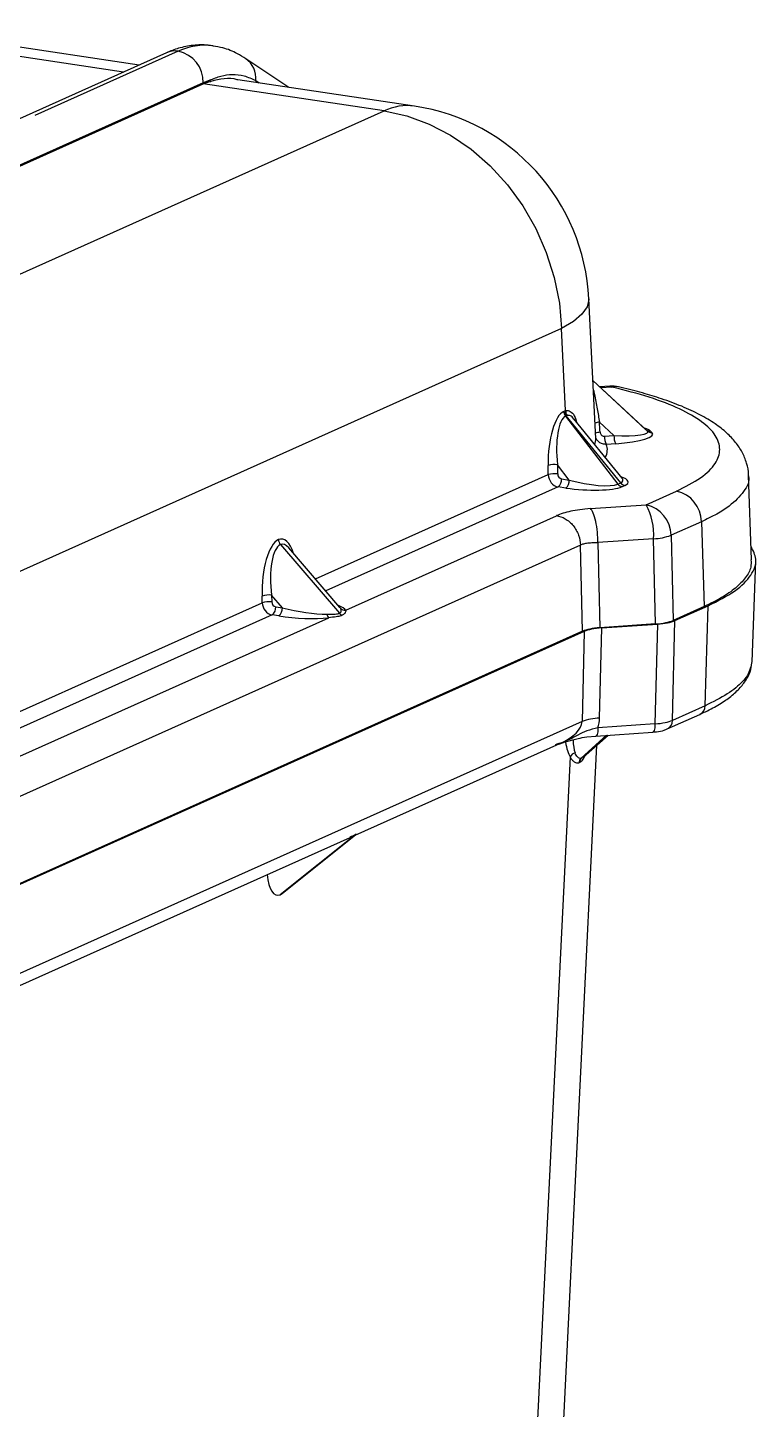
# Model space of a CAD drawing. Header units: millimetres. Extents: x 12 to 854, y 4 to 555.
# Drawn here: x 782.7 to 809.5, y 425.4 to 476.2 of the extents above; entities that cross this region are included whole.
import ezdxf

# ---------------------------------------------------------------- set-up
doc = ezdxf.new("R2010")
doc.units = ezdxf.units.MM

msp = doc.modelspace()

# ---------------------------------------------------------------- linework, layer by layer
at = {"color": 8, "linetype": 'Continuous', "lineweight": 25}
for p, q in [((786.271, 474.553), (776.365, 476.034)), ((791.126, 474.239), (791.133, 474.167)), ((791.126, 474.239), (791.249, 474.15)), ((804.215, 462.974), (803.811, 462.946)), ((793.322, 455.924), (801.873, 459.757)), ((802.237, 459.306), (793.703, 455.481)), ((803.057, 457.168), (759.952, 437.845)), ((779.818, 449.87), (791.368, 455.048)), ((791.734, 454.598), (780.198, 449.427)), ((803.118, 450.68), (760.417, 431.538)), ((803.082, 449.334), (804.02, 450.177)), ((804.051, 450.179), (803.101, 449.341)), ((803.162, 449.386), (803.101, 449.341))]:
    msp.add_line(p, q, dxfattribs=at)
at = {"color": 7, "linetype": 'Continuous', "lineweight": 25}
for p, q in [((786.841, 474.809), (777.64, 476.184)), ((788.28, 475.316), (783.01, 472.954)), ((787.847, 475.26), (782.331, 472.787)), ((792.347, 473.986), (790.762, 475.043)), ((789.197, 474.157), (741.192, 452.637)), ((741.192, 452.596), (789.197, 474.116)), ((789.197, 474.116), (789.44, 474.251)), ((789.476, 474.204), (789.197, 474.116)), ((795.842, 473.123), (789.197, 474.116)), ((796.956, 473.297), (790.472, 474.266)), ((747.838, 451.603), (795.842, 473.123)), ((803.623, 461.084), (803.368, 466.218)), ((802.364, 465.124), (754.359, 443.604)), ((802.513, 462.107), (802.364, 465.124)), ((805.453, 461.418), (803.517, 463.22)), ((803.517, 463.219), (805.508, 461.365)), ((804.142, 463.007), (803.773, 462.982)), ((802.445, 462.081), (802.472, 462.093)), ((802.536, 461.918), (802.51, 461.906)), ((802.51, 461.906), (804.431, 459.408)), ((804.537, 459.456), (802.536, 461.918)), ((804.59, 459.625), (802.818, 461.805)), ((804.29, 461.193), (803.757, 461.689)), ((803.943, 461.169), (804.29, 461.193)), ((805.456, 461.416), (805.45, 461.421)), ((805.508, 461.365), (805.453, 461.418)), ((805.627, 461.358), (805.682, 461.306)), ((804.356, 460.893), (804.009, 460.869)), ((801.873, 459.757), (801.869, 460.096)), ((802.648, 459.558), (802.216, 460.12)), ((802.216, 460.12), (802.22, 459.781)), ((802.364, 459.6), (802.648, 459.558)), ((809.345, 456.621), (809.233, 459.742)), ((802.521, 459.264), (802.237, 459.306)), ((804.431, 459.408), (804.537, 459.456)), ((804.692, 459.361), (804.587, 459.313)), ((805.472, 458.649), (806.586, 459.149)), ((803.427, 458.507), (805.472, 458.649)), ((794.431, 454.774), (802.178, 458.247)), ((807.502, 458.025), (806.388, 457.526)), ((807.502, 458.025), (807.599, 454.908)), ((792.033, 457.183), (794.2, 454.659)), ((794.222, 454.876), (792.341, 457.067)), ((803.132, 454.001), (803.057, 457.168)), ((805.745, 457.398), (803.7, 457.256)), ((803.7, 457.256), (803.774, 454.129)), ((805.819, 454.271), (805.745, 457.398)), ((806.388, 457.526), (806.462, 454.398)), ((809.365, 452.87), (809.499, 456.586)), ((791.368, 455.048), (791.36, 455.294)), ((792.104, 454.864), (791.707, 455.327)), ((791.707, 455.327), (791.715, 455.08)), ((780.926, 448.72), (793.807, 454.495)), ((791.977, 454.562), (791.734, 454.598)), ((791.861, 454.901), (792.104, 454.864)), ((807.599, 454.908), (806.462, 454.398)), ((806.527, 454.39), (807.753, 454.94)), ((807.638, 451.262), (807.753, 454.94)), ((803.132, 454.001), (760.492, 434.886)), ((803.197, 453.993), (760.493, 434.849)), ((803.197, 453.993), (803.118, 450.68)), ((803.76, 450.808), (803.839, 454.12)), ((805.819, 454.271), (803.774, 454.129)), ((803.839, 454.12), (805.884, 454.262)), ((805.884, 454.262), (805.796, 450.597)), ((806.439, 450.725), (806.527, 454.39)), ((806.245, 450.408), (807.445, 450.945)), ((807.638, 451.262), (806.439, 450.725)), ((805.796, 450.597), (803.701, 450.452)), ((803.166, 449.381), (804.072, 450.181)), ((803.296, 450.116), (803.621, 450.15)), ((803.621, 450.15), (805.716, 450.295)), ((794.786, 446.507), (802.299, 449.875)), ((802.268, 421.494), (803.663, 449.819)), ((802.679, 449.382), (801.264, 420.635)), ((781.282, 440.453), (794.593, 446.42)), ((794.811, 446.538), (792.023, 444.317)), ((792.096, 444.362), (794.795, 446.513))]:
    msp.add_line(p, q, dxfattribs=at)
at = {"color": 7, "linetype": 'Continuous', "lineweight": 25, "flags": 128}
msp.add_lwpolyline([(795.842, 473.123), (796.675, 472.939), (797.494, 472.639), (798.287, 472.228), (799.039, 471.712), (799.739, 471.101), (800.375, 470.403), (800.937, 469.631), (801.416, 468.797), (801.804, 467.914), (802.094, 466.998), (802.282, 466.063), (802.364, 465.124)], dxfattribs=at)
at = {"color": 8, "linetype": 'Continuous', "lineweight": 25, "flags": 128}
for points in [[(803.368, 466.218), (803.369, 466.191), (803.305, 465.922), (803.114, 465.651), (802.798, 465.384), (802.364, 465.124)], [(804.142, 463.007), (804.163, 463.006), (804.215, 462.974)], [(804.447, 462.984), (804.349, 462.994), (804.215, 462.974)], [(803.701, 450.452), (803.698, 450.377), (803.691, 450.309), (803.681, 450.251), (803.667, 450.204), (803.651, 450.171), (803.632, 450.153), (803.621, 450.15)], [(805.796, 450.597), (805.794, 450.522), (805.787, 450.454), (805.777, 450.396), (805.763, 450.35), (805.747, 450.317), (805.728, 450.298), (805.716, 450.295)]]:
    msp.add_lwpolyline(points, dxfattribs=at)
at = {"color": 8, "linetype": 'Continuous', "lineweight": 25}
for centre, radius, start, end in [((788.159, 474.556), 0.77, 80.9785, 113.902), ((789.256, 473.256), 2.279, 82.3366, 115.34), ((790.254, 474.328), 0.877, 354.1168, 54.585), ((796.688, 471.361), 1.955, 82.1267, 115.6356), ((803.79, 461.206), 0.484, 93.8501, 113.7572), ((803.809, 460.836), 0.48, 93.7936, 114.0216), ((807.291, 451.256), 0.347, 296.3021, 1.0145), ((806.092, 450.719), 0.347, 296.2519, 1.0156)]:
    msp.add_arc(centre, radius, start, end, dxfattribs=at)
at = {"color": 7, "linetype": 'Continuous', "lineweight": 25}
for centre, radius, start, end in [((788.033, 474.179), 1.164, 358.9121, 77.7511), ((790.186, 471.956), 2.413, 108.0168, 114.214), ((795.842, 465.845), 7.535, 2.837, 81.5012), ((804.215, 461.952), 1.058, 76.9892, 93.9671), ((802.806, 462.102), 0.293, 178.9096, 216.1484), ((802.744, 462.092), 0.299, 182.1072, 218.3386), ((802.771, 462.104), 0.299, 182.1072, 218.3386), ((804.493, 461.132), 0.551, 176.1602, 208.5258), ((804.84, 461.156), 0.551, 176.1602, 208.5258), ((805.609, 461.588), 0.23, 227.4549, 274.4902), ((805.664, 461.535), 0.23, 227.4549, 274.4902), ((802.103, 459.226), 0.901, 82.8429, 105.0914), ((802.108, 458.887), 0.901, 82.8429, 105.0914), ((802.021, 459.574), 0.344, 308.9236, 4.3304), ((802.305, 459.532), 0.344, 308.9236, 4.3304), ((804.63, 459.559), 0.249, 217.0991, 260.0157), ((804.735, 459.606), 0.249, 217.0991, 260.0157), ((806.341, 458.013), 1.161, 0.5729, 77.8091), ((803.453, 457.552), 2.297, 356.1602, 28.5258), ((805.226, 457.514), 1.161, 0.5729, 77.8091), ((792.26, 457.378), 0.299, 182.1064, 220.5885), ((805.622, 459.701), 2.306, 273.0721, 289.3934), ((791.607, 454.535), 0.798, 82.7727, 107.9812), ((791.614, 454.289), 0.798, 82.7727, 107.9812), ((791.833, 455.052), 0.465, 180.5729, 257.8091), ((791.901, 455.082), 0.186, 180.5729, 257.8091), ((791.514, 454.869), 0.349, 309.1832, 5.238), ((791.757, 454.833), 0.349, 309.1832, 5.238), ((793.974, 454.667), 0.24, 189.7243, 226.0824), ((794.398, 454.827), 0.26, 220.1212, 248.2337), ((794.419, 455.017), 0.244, 222.6894, 272.7417), ((803.793, 448.958), 1.85, 91.0387, 111.4268), ((802.955, 449.242), 0.31, 108.0189, 153.2873), ((803.239, 449.155), 0.239, 131.13, 176.545), ((803.258, 449.16), 0.24, 131.0174, 176.3987)]:
    msp.add_arc(centre, radius, start, end, dxfattribs=at)
for centre, major_axis, ratio, start_param, end_param in [((802.543, 460.354), (0.03, 1.76), 0.350732, 0.095408, 0.162982), ((802.484, 460.328), (0.065, 1.774), 0.344741, 0.168428, 1.714544), ((802.703, 460.303), (-0.139, 1.618), 0.310187, 0.111795, 1.657911), ((802.762, 460.33), (-0.177, 1.602), 0.318899, 0.030832, 0.098406), ((794.24, 496.904), (-12.654, 216.666), 0.03479, 4.54535, 4.547104), ((803.997, 461.442), (1.533, -0.12), 0.149912, 4.916834, 6.46295), ((803.997, 461.197), (1.715, 0.052), 0.187544, 4.917862, 6.463978), ((802.24, 459.717), (-0.164, 0.39), 0.840002, 1.133004, 2.668894), ((802.367, 459.765), (-0.06, 0.158), 0.844714, 1.163566, 2.699456), ((803.098, 459.545), (1.61, -0.114), 0.211846, 4.360826, 5.906942), ((803.098, 459.79), (1.416, -0.299), 0.23008, 4.437801, 5.983917), ((792.017, 455.588), (0.06, 1.803), 0.363718, 0.176052, 1.746849), ((792.236, 455.564), (-0.141, 1.636), 0.335697, 0.116603, 1.6874), ((792.633, 454.856), (1.811, -0.134), 0.200775, 4.356533, 5.432463), ((792.633, 455.102), (1.627, -0.327), 0.211726, 4.423976, 5.499906), ((792.633, 455.102), (1.627, -0.327), 0.211726, 0.206453, 0.264749), ((804.049, 453.864), (1.059, 0), 0.258867, 1.833242, 2.618136), ((804.114, 453.855), (1.059, 0), 0.258867, 1.833242, 2.618136), ((805.545, 454.535), (1.059, 0), 0.258867, 4.974835, 5.759729), ((805.61, 454.527), (1.059, 0), 0.258867, 4.974835, 5.759729), ((801.215, 450.693), (2.537, 0.28), 0.695669, 5.990079, 6.189621), ((805.522, 450.876), (1.058, -0.01), 0.270382, 4.977112, 5.762005), ((795.768, 442.715), (7.82, 6.476), 0.117436, 0.298524, 0.304498), ((795.618, 442.917), (8.078, 6.45), 0.112562, 0.306532, 0.312506), ((792.067, 445.692), (0.153, 1.394), 0.364632, 2.083983, 3.352425), ((792.067, 445.692), (0.153, 1.394), 0.364632, 3.352425, 3.489148)]:
    msp.add_ellipse(centre, major_axis=major_axis, ratio=ratio, start_param=start_param, end_param=end_param, dxfattribs=at)
at = {"color": 8, "linetype": 'Continuous', "lineweight": 25}
for centre, major_axis, ratio, start_param, end_param in [((803.958, 461.235), (1.699, 0.067), 0.190848, 0.180673, 0.537331), ((796.078, 461.077), (7.545, -0.019), 0.257823, 6.182491, 6.296628), ((796.078, 460.668), (7.968, 0.001), 0.258546, 6.145502, 6.380097), ((803.173, 459.824), (1.448, -0.288), 0.216571, 5.980561, 6.538655), ((803.173, 459.579), (1.638, -0.103), 0.204853, 5.911881, 6.874942), ((792.017, 455.588), (0.06, 1.803), 0.363718, 5.507206, 6.459238), ((792.236, 455.564), (-0.141, 1.636), 0.335697, 5.846626, 6.399789), ((792.633, 454.856), (1.811, -0.134), 0.200775, 0.13901, 0.578484), ((801.489, 450.393), (1.62, 0.369), 0.451254, 5.130301, 6.174238), ((803.084, 450.866), (0.157, 1.683), 0.353283, 2.201116, 2.682198), ((803.303, 450.824), (0.281, 1.473), 0.295649, 2.224682, 2.687577)]:
    msp.add_ellipse(centre, major_axis=major_axis, ratio=ratio, start_param=start_param, end_param=end_param, dxfattribs=at)
at = {"color": 7, "linetype": 'Continuous', "lineweight": 25}
for points, knots in [([(789.558, 475.503), (789.497, 475.516), (789.257, 475.565), (788.826, 475.542), (788.312, 475.448), (787.994, 475.319), (787.847, 475.26)], [0, 0, 0, 0, 0.108527, 0.421215, 0.733826, 1, 1, 1, 1]), ([(790.762, 475.043), (790.659, 475.106), (790.393, 475.27), (789.989, 475.439), (789.679, 475.485), (789.558, 475.503)], [0, 0, 0, 0, 0.276125, 0.717697, 1, 1, 1, 1]), ([(789.44, 474.251), (789.576, 474.308), (789.855, 474.426), (790.276, 474.477), (790.708, 474.435), (790.985, 474.305), (791.126, 474.239)], [0, 0, 0, 0, 0.230192, 0.47358, 0.730185, 1, 1, 1, 1]), ([(789.44, 474.251), (789.44, 474.246), (789.441, 474.238), (789.445, 474.228), (789.45, 474.22), (789.455, 474.214), (789.464, 474.207), (789.471, 474.206), (789.476, 474.204)], [0, 0, 0, 0, 0.239467, 0.368371, 0.500008, 0.631644, 0.760545, 1, 1, 1, 1]), ([(806.586, 459.149), (806.904, 459.31), (807.54, 459.633), (808.056, 460.155), (808.231, 460.681), (808.066, 461.199), (807.564, 461.702), (806.744, 462.175), (805.639, 462.61), (804.69, 462.853), (804.215, 462.974)], [0, 0, 0, 0, 0.129655, 0.259313, 0.382807, 0.506304, 0.629775, 0.753245, 0.876621, 1, 1, 1, 1]), ([(809.23, 459.728), (809.23, 459.733), (809.243, 459.885), (809.169, 460.185), (809.011, 460.591), (808.759, 460.961), (808.429, 461.307), (807.997, 461.642), (807.452, 461.965), (806.797, 462.269), (806.088, 462.533), (805.341, 462.762), (804.793, 462.904), (804.482, 462.973), (804.446, 462.98)], [0, 0, 0, 0, 0.002693, 0.082492, 0.161754, 0.244285, 0.334147, 0.436324, 0.550368, 0.669162, 0.785782, 0.884519, 0.98673, 1, 1, 1, 1]), ([(804.009, 460.869), (803.961, 460.871), (803.866, 460.876), (803.741, 460.944), (803.653, 461.031), (803.628, 461.102), (803.618, 461.129)], [0, 0, 0, 0, 0.275365, 0.551771, 0.826735, 1, 1, 1, 1]), ([(803.777, 461.314), (803.778, 461.305), (803.781, 461.278), (803.799, 461.236), (803.837, 461.196), (803.887, 461.17), (803.924, 461.169), (803.943, 461.169)], [0, 0, 0, 0, 0.108114, 0.327726, 0.550471, 0.775274, 1, 1, 1, 1]), ([(804.589, 459.624), (804.591, 459.621), (804.594, 459.617), (804.587, 459.63), (804.585, 459.634)], [0, 0, 0, 0, 0.705398, 1, 1, 1, 1]), ([(803.428, 458.508), (803.146, 458.488), (802.909, 458.454), (802.498, 458.366), (802.322, 458.312), (802.179, 458.248)], [0, 0, 0, 0, 0.5, 0.5, 1, 1, 1, 1]), ([(802.179, 458.248), (802.281, 458.232), (802.391, 458.196), (802.603, 458.072), (802.705, 457.985), (802.876, 457.776), (802.943, 457.655), (803.033, 457.408), (803.055, 457.283), (803.058, 457.169)], [0, 0, 0, 0, 0.25, 0.25, 0.5, 0.5, 0.75, 0.75, 1, 1, 1, 1]), ([(803.702, 457.257), (803.701, 457.376), (803.694, 457.509), (803.666, 457.779), (803.645, 457.916), (803.592, 458.158), (803.56, 458.264), (803.494, 458.423), (803.46, 458.477), (803.428, 458.508)], [0, 0, 0, 0, 0.25, 0.25, 0.5, 0.5, 0.75, 0.75, 1, 1, 1, 1]), ([(803.702, 457.257), (803.686, 457.256), (803.649, 457.254), (803.586, 457.251), (803.51, 457.247), (803.423, 457.241), (803.33, 457.233), (803.242, 457.222), (803.167, 457.206), (803.106, 457.19), (803.074, 457.176), (803.058, 457.169)], [0, 0, 0, 0, 0.059602, 0.139166, 0.238697, 0.358194, 0.497653, 0.643008, 0.775137, 0.894105, 1, 1, 1, 1]), ([(807.753, 454.94), (808.104, 455.117), (808.805, 455.471), (809.367, 456.053), (809.582, 456.608), (809.405, 456.962), (809.327, 457.118)], [0, 0, 0, 0, 0.263523, 0.527807, 0.791112, 1, 1, 1, 1]), ([(809.324, 456.621), (809.327, 456.534), (809.336, 456.313), (809.143, 455.966), (808.779, 455.589), (808.274, 455.235), (807.822, 455.016), (807.599, 454.908)], [0, 0, 0, 0, 0.145688, 0.369786, 0.584753, 0.795565, 1, 1, 1, 1]), ([(793.737, 454.627), (793.829, 454.626), (793.988, 454.625), (794.139, 454.636), (794.189, 454.655), (794.2, 454.659)], [0, 0, 0, 0, 0.5166981, 0.8896308, 1, 1, 1, 1]), ([(794.302, 454.585), (794.288, 454.58), (794.23, 454.556), (794.073, 454.526), (793.903, 454.506), (793.807, 454.495)], [0, 0, 0, 0, 0.117327, 0.502598, 1, 1, 1, 1]), ([(794.2, 454.659), (794.225, 454.676), (794.254, 454.695), (794.28, 454.763), (794.259, 454.809), (794.24, 454.852)], [0, 0, 0, 0, 0.319654, 0.375109, 1, 1, 1, 1]), ([(794.221, 454.876), (794.222, 454.875), (794.227, 454.871), (794.219, 454.881), (794.212, 454.89)], [0, 0, 0, 0, 0.180241, 1, 1, 1, 1]), ([(794.431, 454.774), (794.431, 454.771), (794.436, 454.736), (794.426, 454.662), (794.338, 454.608), (794.302, 454.585)], [0, 0, 0, 0, 0.051934, 0.60706, 1, 1, 1, 1]), ([(807.445, 450.949), (807.515, 450.98), (807.775, 451.098), (808.175, 451.314), (808.601, 451.607), (808.937, 451.916), (809.18, 452.246), (809.331, 452.577), (809.351, 452.801), (809.361, 452.905)], [0, 0, 0, 0, 0.0633442, 0.2346297, 0.3969311, 0.5671605, 0.726629, 0.8737912, 1, 1, 1, 1]), ([(802.202, 449.832), (802.332, 449.876), (802.571, 449.958), (802.927, 450.051), (803.17, 450.103), (803.293, 450.116), (803.296, 450.116)], [0, 0, 0, 0, 0.405697, 0.750766, 0.993914, 1, 1, 1, 1]), ([(805.716, 450.295), (805.764, 450.299), (805.914, 450.312), (806.091, 450.346), (806.208, 450.393), (806.245, 450.408)], [0, 0, 0, 0, 0.238769, 0.754784, 1, 1, 1, 1]), ([(803.082, 449.334), (803.059, 449.327), (803.037, 449.327), (802.995, 449.341), (802.975, 449.354), (802.918, 449.409), (802.886, 449.466), (802.86, 449.537)], [0, 0, 0, 0, 0.25, 0.25, 0.5, 0.5, 1, 1, 1, 1]), ([(802.679, 449.382), (802.701, 449.341), (802.725, 449.305), (802.775, 449.244), (802.802, 449.219), (802.857, 449.181), (802.885, 449.168), (802.943, 449.157), (802.972, 449.159), (803.001, 449.169)], [0, 0, 0, 0, 0.25, 0.25, 0.5, 0.5, 0.75, 0.75, 1, 1, 1, 1]), ([(794.811, 446.538), (794.81, 446.537), (794.74, 446.493), (794.665, 446.459), (794.59, 446.426)], [0, 0, 0, 0, 0.014611, 1, 1, 1, 1]), ([(794.79, 446.519), (794.798, 446.523), (794.807, 446.526), (794.811, 446.538), (794.811, 446.538)], [0, 0, 0, 0, 0.980293, 1, 1, 1, 1])]:
    msp.add_open_spline(points, degree=3, knots=knots, dxfattribs=at)
at = {"color": 8, "linetype": 'Continuous', "lineweight": 25}
for points, knots in [([(790.47, 474.26), (790.461, 474.264), (790.154, 474.376), (789.81, 474.289), (789.476, 474.204)], [0, 0, 0, 0, 0.031322, 1, 1, 1, 1]), ([(803.535, 462.86), (803.547, 462.809), (803.6, 462.595), (803.673, 462.182), (803.73, 461.848), (803.757, 461.689)], [0, 0, 0, 0, 0.14177, 0.591275, 1, 1, 1, 1]), ([(802.513, 462.107), (802.533, 462.111), (802.607, 462.123), (802.735, 462.065), (802.852, 461.912), (802.897, 461.748), (802.914, 461.687)], [0, 0, 0, 0, 0.1061972, 0.410891, 0.7835035, 1, 1, 1, 1]), ([(802.81, 461.798), (802.792, 461.826), (802.737, 461.906), (802.65, 461.938), (802.586, 461.931), (802.57, 461.929)], [0, 0, 0, 0, 0.2767367, 0.8148021, 1, 1, 1, 1]), ([(809.224, 459.73), (809.228, 459.721), (809.295, 459.522), (809.089, 459.137), (808.649, 458.672), (808.084, 458.304), (807.696, 458.118), (807.502, 458.025)], [0, 0, 0, 0, 0.01572, 0.336219, 0.644837, 0.821628, 1, 1, 1, 1]), ([(809.354, 452.893), (809.321, 452.715), (809.276, 452.465), (808.945, 452.065), (808.5, 451.688), (807.927, 451.405), (807.638, 451.262)], [0, 0, 0, 0, 0.311247, 0.439697, 0.716961, 1, 1, 1, 1]), ([(803.701, 450.452), (803.561, 450.418), (803.168, 450.324), (802.693, 450.012), (802.305, 449.884), (802.126, 449.825)], [0, 0, 0, 0, 0.228821, 0.643428, 1, 1, 1, 1]), ([(803.019, 449.175), (803.058, 449.196), (803.136, 449.236), (803.197, 449.37), (803.228, 449.436)], [0, 0, 0, 0, 0.50622, 1, 1, 1, 1])]:
    msp.add_open_spline(points, degree=3, knots=knots, dxfattribs=at)

doc.saveas('drawing.dxf')
